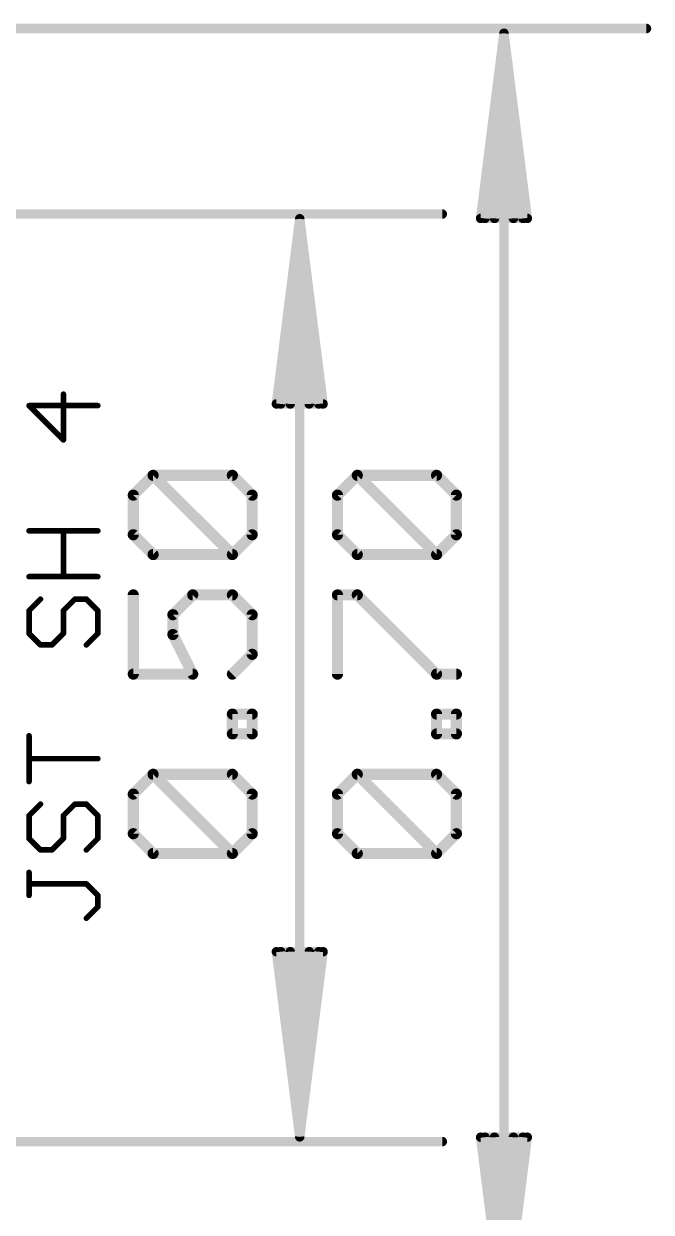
# Model space of a CAD drawing. Extents: x -1.2 to 34.1, y -8.2 to 17.9.
# Drawn here: x 25.56 to 34.15, y 1.57 to 17.85 of the extents above; entities that cross this region are included whole.
import ezdxf

# ---------------------------------------------------------------- set-up
doc = ezdxf.new("R2010")
doc.units = 0
doc.layers.add('27', color=4, linetype='CONTINUOUS')
doc.layers.add('47', color=253, linetype='CONTINUOUS')

msp = doc.modelspace()

# ---------------------------------------------------------------- linework, layer by layer
at = {"layer": '27', "const_width": 0.0762}
for points in [[(26.1036, 12.1467), (26.1036, 12.7738)], [(26.5739, 12.617), (25.6333, 12.617)], [(25.6333, 12.617), (26.1036, 12.1467)], [(25.6333, 10.9028), (26.5739, 10.9028)], [(26.1036, 10.2757), (26.1036, 10.9028)], [(26.5739, 10.2757), (25.6333, 10.2757)], [(25.7901, 9.9672), (25.6333, 9.8105)], [(26.1036, 9.8105), (26.2604, 9.9672)], [(26.2604, 9.9672), (26.4171, 9.9672)], [(26.4171, 9.9672), (26.5739, 9.8105)], [(25.6333, 9.8105), (25.6333, 9.4969)], [(26.1036, 9.4969), (26.1036, 9.8105)], [(26.5739, 9.8105), (26.5739, 9.4969)], [(25.6333, 9.4969), (25.7901, 9.3402)], [(25.9468, 9.3402), (26.1036, 9.4969)], [(26.5739, 9.4969), (26.4171, 9.3402)], [(25.7901, 9.3402), (25.9468, 9.3402)], [(25.6333, 7.4691), (25.6333, 8.0962)], [(26.5739, 7.7827), (25.6333, 7.7827)], [(25.7901, 7.1607), (25.6333, 7.0039)], [(26.1036, 7.0039), (26.2604, 7.1607)], [(26.2604, 7.1607), (26.4171, 7.1607)], [(26.4171, 7.1607), (26.5739, 7.0039)], [(25.6333, 7.0039), (25.6333, 6.6904)], [(26.1036, 6.6904), (26.1036, 7.0039)], [(26.5739, 7.0039), (26.5739, 6.6904)], [(25.6333, 6.6904), (25.7901, 6.5336)], [(25.9468, 6.5336), (26.1036, 6.6904)], [(26.5739, 6.6904), (26.4171, 6.5336)], [(25.7901, 6.5336), (25.9468, 6.5336)], [(25.6333, 5.9116), (25.6333, 6.2252)], [(26.4171, 6.0684), (25.6333, 6.0684)], [(26.5739, 5.9116), (26.4171, 6.0684)], [(26.5739, 5.7549), (26.5739, 5.9116)], [(26.4171, 5.5981), (26.5739, 5.7549)]]:
    msp.add_lwpolyline(points, dxfattribs=at)
at = {"layer": '27', "const_width": 0.0381}
for points in [[(26.1227, 12.7738, 1), (26.0846, 12.7738)], [(25.6333, 12.6361, 1), (25.6333, 12.598)], [(25.6468, 12.6305, 1), (25.6198, 12.6036)], [(26.5739, 12.598, 1), (26.5739, 12.6361)], [(26.0846, 12.1467, 1), (26.1227, 12.1467)], [(26.0901, 12.1333, 1), (26.1171, 12.1602)], [(25.6333, 10.9218, 1), (25.6333, 10.8837)], [(26.1227, 10.9028, 1), (26.0846, 10.9028)], [(26.5739, 10.8837, 1), (26.5739, 10.9218)], [(25.6333, 10.2947, 1), (25.6333, 10.2566)], [(26.0846, 10.2757, 1), (26.1227, 10.2757)], [(26.5739, 10.2566, 1), (26.5739, 10.2947)], [(25.8035, 9.9538, 1), (25.7766, 9.9807)], [(26.2604, 9.9863, 1), (26.2604, 9.9482)], [(26.2738, 9.9538, 1), (26.2469, 9.9807)], [(26.4306, 9.9807, 1), (26.4037, 9.9538)], [(26.4171, 9.9482, 1), (26.4171, 9.9863)], [(25.6523, 9.8105, 1), (25.6142, 9.8105)], [(25.6198, 9.8239, 1), (25.6468, 9.797)], [(26.1227, 9.8105, 1), (26.0846, 9.8105)], [(26.0901, 9.8239, 1), (26.1171, 9.797)], [(26.593, 9.8105, 1), (26.5549, 9.8105)], [(26.5604, 9.797, 1), (26.5874, 9.8239)], [(25.6468, 9.5104, 1), (25.6198, 9.4835)], [(25.6142, 9.4969, 1), (25.6523, 9.4969)], [(26.0846, 9.4969, 1), (26.1227, 9.4969)], [(26.1171, 9.4835, 1), (26.0901, 9.5104)], [(26.5549, 9.4969, 1), (26.593, 9.4969)], [(26.5874, 9.4835, 1), (26.5604, 9.5104)], [(25.7901, 9.3592, 1), (25.7901, 9.3211)], [(25.7766, 9.3267, 1), (25.8035, 9.3536)], [(25.9334, 9.3536, 1), (25.9603, 9.3267)], [(25.9468, 9.3211, 1), (25.9468, 9.3592)], [(26.4037, 9.3536, 1), (26.4306, 9.3267)], [(25.6523, 8.0962, 1), (25.6142, 8.0962)], [(25.6333, 7.8017, 1), (25.6333, 7.7636)], [(26.5739, 7.7636, 1), (26.5739, 7.8017)], [(25.6142, 7.4691, 1), (25.6523, 7.4691)], [(25.8035, 7.1472, 1), (25.7766, 7.1742)], [(26.2604, 7.1797, 1), (26.2604, 7.1416)], [(26.2738, 7.1472, 1), (26.2469, 7.1742)], [(26.4306, 7.1742, 1), (26.4037, 7.1472)], [(26.4171, 7.1416, 1), (26.4171, 7.1797)], [(25.6523, 7.0039, 1), (25.6142, 7.0039)], [(25.6198, 7.0174, 1), (25.6468, 6.9904)], [(26.1227, 7.0039, 1), (26.0846, 7.0039)], [(26.0901, 7.0174, 1), (26.1171, 6.9904)], [(26.593, 7.0039, 1), (26.5549, 7.0039)], [(26.5604, 6.9904, 1), (26.5874, 7.0174)], [(25.6468, 6.7039, 1), (25.6198, 6.6769)], [(25.6142, 6.6904, 1), (25.6523, 6.6904)], [(26.0846, 6.6904, 1), (26.1227, 6.6904)], [(26.1171, 6.6769, 1), (26.0901, 6.7039)], [(26.5549, 6.6904, 1), (26.593, 6.6904)], [(26.5874, 6.6769, 1), (26.5604, 6.7039)], [(25.7901, 6.5527, 1), (25.7901, 6.5146)], [(25.7766, 6.5201, 1), (25.8035, 6.5471)], [(25.9334, 6.5471, 1), (25.9603, 6.5201)], [(25.9468, 6.5146, 1), (25.9468, 6.5527)], [(26.4037, 6.5471, 1), (26.4306, 6.5201)], [(25.6523, 6.2252, 1), (25.6142, 6.2252)], [(25.6333, 6.0875, 1), (25.6333, 6.0494)], [(26.4306, 6.0819, 1), (26.4037, 6.0549)], [(26.4171, 6.0494, 1), (26.4171, 6.0875)], [(25.6142, 5.9116, 1), (25.6523, 5.9116)], [(26.593, 5.9116, 1), (26.5549, 5.9116)], [(26.5604, 5.8982, 1), (26.5874, 5.9251)], [(26.5549, 5.7549, 1), (26.593, 5.7549)], [(26.5874, 5.7414, 1), (26.5604, 5.7683)], [(26.4037, 5.6116, 1), (26.4306, 5.5846)]]:
    msp.add_lwpolyline(points, format="xyb", dxfattribs=at)
at = {"layer": '47'}
for points, const_width in [([(12.319, 17.78), (34.081, 17.78)], 0.13), ([(32.131, 17.715), (31.8118, 15.18)], 0.13), ([(32.131, 17.715), (31.871, 15.18)], 0.13), ([(32.131, 17.715), (32.001, 15.18)], 0.13), ([(32.131, 0.065), (32.131, 17.715)], 0.13), ([(32.4502, 15.18), (32.131, 17.715)], 0.13), ([(32.261, 15.18), (32.131, 17.715)], 0.13), ([(32.391, 15.18), (32.131, 17.715)], 0.13), ([(12.7, 15.24), (31.287, 15.24)], 0.13), ([(29.337, 15.175), (29.0178, 12.64)], 0.13), ([(29.337, 15.175), (29.077, 12.64)], 0.13), ([(29.337, 15.175), (29.207, 12.64)], 0.13), ([(29.337, 2.605), (29.337, 15.175)], 0.13), ([(29.6562, 12.64), (29.337, 15.175)], 0.13), ([(29.467, 12.64), (29.337, 15.175)], 0.13), ([(29.597, 12.64), (29.337, 15.175)], 0.13), ([(31.8118, 15.18), (32.4502, 15.18)], 0.13), ([(29.0178, 12.64), (29.6562, 12.64)], 0.13), ([(27.0593, 11.3912), (27.3305, 11.6624)], 0.1524), ([(27.3305, 11.6624), (28.4151, 11.6624)], 0.1524), ([(28.4151, 10.5777), (27.3305, 11.6624)], 0.1524), ([(28.4151, 11.6624), (28.6863, 11.3912)], 0.1524), ([(29.8533, 11.3912), (30.1245, 11.6624)], 0.1524), ([(30.1245, 11.6624), (31.2091, 11.6624)], 0.1524), ([(31.2091, 10.5777), (30.1245, 11.6624)], 0.1524), ([(31.2091, 11.6624), (31.4803, 11.3912)], 0.1524), ([(27.0593, 10.8489), (27.0593, 11.3912)], 0.1524), ([(28.6863, 11.3912), (28.6863, 10.8489)], 0.1524), ([(29.8533, 10.8489), (29.8533, 11.3912)], 0.1524), ([(31.4803, 11.3912), (31.4803, 10.8489)], 0.1524), ([(27.3305, 10.5777), (27.0593, 10.8489)], 0.1524), ([(28.6863, 10.8489), (28.4151, 10.5777)], 0.1524), ([(30.1245, 10.5777), (29.8533, 10.8489)], 0.1524), ([(31.4803, 10.8489), (31.2091, 10.5777)], 0.1524), ([(28.4151, 10.5777), (27.3305, 10.5777)], 0.1524), ([(31.2091, 10.5777), (30.1245, 10.5777)], 0.1524), ([(27.0593, 10.0252), (27.0593, 8.9405)], 0.1524), ([(27.6016, 9.754), (27.8728, 10.0252)], 0.1524), ([(27.8728, 10.0252), (28.4151, 10.0252)], 0.1524), ([(28.4151, 10.0252), (28.6863, 9.754)], 0.1524), ([(29.8533, 8.9405), (29.8533, 10.0252)], 0.1524), ([(29.8533, 10.0252), (30.1245, 10.0252)], 0.1524), ([(30.1245, 10.0252), (31.2091, 8.9405)], 0.1524), ([(27.6016, 9.4829), (27.6016, 9.754)], 0.1524), ([(28.6863, 9.754), (28.6863, 9.2117)], 0.1524), ([(27.8728, 8.9405), (27.6016, 9.4829)], 0.1524), ([(28.6863, 9.2117), (28.4151, 8.9405)], 0.1524), ([(27.0593, 8.9405), (27.8728, 8.9405)], 0.1524), ([(31.2091, 8.9405), (31.4803, 8.9405)], 0.1524), ([(28.4151, 8.122), (28.4151, 8.3931)], 0.1524), ([(28.4151, 8.3931), (28.6863, 8.3931)], 0.1524), ([(28.6863, 8.3931), (28.6863, 8.122)], 0.1524), ([(31.2091, 8.122), (31.2091, 8.3931)], 0.1524), ([(31.2091, 8.3931), (31.4803, 8.3931)], 0.1524), ([(31.4803, 8.3931), (31.4803, 8.122)], 0.1524), ([(28.6863, 8.122), (28.4151, 8.122)], 0.1524), ([(31.4803, 8.122), (31.2091, 8.122)], 0.1524), ([(27.0593, 7.2983), (27.3305, 7.5695)], 0.1524), ([(27.3305, 7.5695), (28.4151, 7.5695)], 0.1524), ([(28.4151, 6.4848), (27.3305, 7.5695)], 0.1524), ([(28.4151, 7.5695), (28.6863, 7.2983)], 0.1524), ([(29.8533, 7.2983), (30.1245, 7.5695)], 0.1524), ([(30.1245, 7.5695), (31.2091, 7.5695)], 0.1524), ([(31.2091, 6.4848), (30.1245, 7.5695)], 0.1524), ([(31.2091, 7.5695), (31.4803, 7.2983)], 0.1524), ([(27.0593, 6.756), (27.0593, 7.2983)], 0.1524), ([(28.6863, 7.2983), (28.6863, 6.756)], 0.1524), ([(29.8533, 6.756), (29.8533, 7.2983)], 0.1524), ([(31.4803, 7.2983), (31.4803, 6.756)], 0.1524), ([(27.3305, 6.4848), (27.0593, 6.756)], 0.1524), ([(28.6863, 6.756), (28.4151, 6.4848)], 0.1524), ([(30.1245, 6.4848), (29.8533, 6.756)], 0.1524), ([(31.4803, 6.756), (31.2091, 6.4848)], 0.1524), ([(28.4151, 6.4848), (27.3305, 6.4848)], 0.1524), ([(31.2091, 6.4848), (30.1245, 6.4848)], 0.1524), ([(29.337, 2.605), (29.0178, 5.14)], 0.13), ([(29.0178, 5.14), (29.6562, 5.14)], 0.13), ([(29.337, 2.605), (29.077, 5.14)], 0.13), ([(29.337, 2.605), (29.207, 5.14)], 0.13), ([(29.6562, 5.14), (29.337, 2.605)], 0.13), ([(29.467, 5.14), (29.337, 2.605)], 0.13), ([(29.597, 5.14), (29.337, 2.605)], 0.13), ([(12.7, 2.54), (31.287, 2.54)], 0.13), ([(32.131, 0.065), (31.8118, 2.6)], 0.13), ([(31.8118, 2.6), (32.4502, 2.6)], 0.13), ([(32.131, 0.065), (31.871, 2.6)], 0.13), ([(32.131, 0.065), (32.001, 2.6)], 0.13), ([(32.4502, 2.6), (32.131, 0.065)], 0.13), ([(32.261, 2.6), (32.131, 0.065)], 0.13), ([(32.391, 2.6), (32.131, 0.065)], 0.13)]:
    msp.add_lwpolyline(points, dxfattribs=dict(at, const_width=const_width))
for points, const_width in [([(32.1635, 17.715, 1), (32.0985, 17.715)], 0.065), ([(32.1632, 17.7191, 1), (32.0988, 17.7109)], 0.065), ([(32.1635, 17.7133, 1), (32.0985, 17.7167)], 0.065), ([(32.1635, 17.7167, 1), (32.0985, 17.7133)], 0.065), ([(32.1633, 17.7183, 1), (32.0987, 17.7117)], 0.065), ([(32.1633, 17.7117, 1), (32.0987, 17.7183)], 0.065), ([(32.1632, 17.7109, 1), (32.0988, 17.7191)], 0.065), ([(34.081, 17.7475, 1), (34.081, 17.8125)], 0.065), ([(31.287, 15.2075, 1), (31.287, 15.2725)], 0.065), ([(29.3695, 15.175, 1), (29.3045, 15.175)], 0.065), ([(29.3692, 15.1791, 1), (29.3048, 15.1709)], 0.065), ([(29.3695, 15.1733, 1), (29.3045, 15.1767)], 0.065), ([(29.3695, 15.1767, 1), (29.3045, 15.1733)], 0.065), ([(29.3693, 15.1783, 1), (29.3047, 15.1717)], 0.065), ([(29.3693, 15.1717, 1), (29.3047, 15.1783)], 0.065), ([(29.3692, 15.1709, 1), (29.3048, 15.1791)], 0.065), ([(31.7795, 15.1841, 1), (31.844, 15.1759)], 0.065), ([(31.8118, 15.2125, 1), (31.8118, 15.1475)], 0.065), ([(31.8387, 15.1833, 1), (31.9033, 15.1767)], 0.065), ([(31.9685, 15.1817, 1), (32.0335, 15.1783)], 0.065), ([(32.2285, 15.1783, 1), (32.2935, 15.1817)], 0.065), ([(32.3587, 15.1767, 1), (32.4233, 15.1833)], 0.065), ([(32.418, 15.1759, 1), (32.4825, 15.1841)], 0.065), ([(32.4502, 15.1475, 1), (32.4502, 15.2125)], 0.065), ([(29.0178, 12.6725, 1), (29.0178, 12.6075)], 0.065), ([(29.6562, 12.6075, 1), (29.6562, 12.6725)], 0.065), ([(28.9855, 12.6441, 1), (29.05, 12.6359)], 0.065), ([(29.0447, 12.6433, 1), (29.1093, 12.6367)], 0.065), ([(29.1745, 12.6417, 1), (29.2395, 12.6383)], 0.065), ([(29.4345, 12.6383, 1), (29.4995, 12.6417)], 0.065), ([(29.5647, 12.6367, 1), (29.6293, 12.6433)], 0.065), ([(29.624, 12.6359, 1), (29.6885, 12.6441)], 0.065), ([(27.3574, 11.6893, 1), (27.3035, 11.6354)], 0.0762), ([(27.3305, 11.7005, 1), (27.3305, 11.6243)], 0.0762), ([(27.3574, 11.6354, 1), (27.3035, 11.6893)], 0.0762), ([(28.4421, 11.6893, 1), (28.3882, 11.6354)], 0.0762), ([(28.4151, 11.6243, 1), (28.4151, 11.7005)], 0.0762), ([(30.1514, 11.6893, 1), (30.0975, 11.6354)], 0.0762), ([(30.1245, 11.7005, 1), (30.1245, 11.6243)], 0.0762), ([(30.1514, 11.6354, 1), (30.0975, 11.6893)], 0.0762), ([(31.2361, 11.6893, 1), (31.1822, 11.6354)], 0.0762), ([(31.2091, 11.6243, 1), (31.2091, 11.7005)], 0.0762), ([(27.0974, 11.3912, 1), (27.0212, 11.3912)], 0.0762), ([(27.0324, 11.4181, 1), (27.0863, 11.3643)], 0.0762), ([(28.7244, 11.3912, 1), (28.6482, 11.3912)], 0.0762), ([(28.6594, 11.3643, 1), (28.7132, 11.4181)], 0.0762), ([(29.8914, 11.3912, 1), (29.8152, 11.3912)], 0.0762), ([(29.8264, 11.4181, 1), (29.8803, 11.3643)], 0.0762), ([(31.5184, 11.3912, 1), (31.4422, 11.3912)], 0.0762), ([(31.4534, 11.3643, 1), (31.5072, 11.4181)], 0.0762), ([(27.0863, 10.8758, 1), (27.0324, 10.8219)], 0.0762), ([(28.7132, 10.8219, 1), (28.6594, 10.8758)], 0.0762), ([(29.8803, 10.8758, 1), (29.8264, 10.8219)], 0.0762), ([(31.5072, 10.8219, 1), (31.4534, 10.8758)], 0.0762), ([(27.0212, 10.8489, 1), (27.0974, 10.8489)], 0.0762), ([(28.6482, 10.8489, 1), (28.7244, 10.8489)], 0.0762), ([(29.8152, 10.8489, 1), (29.8914, 10.8489)], 0.0762), ([(31.4422, 10.8489, 1), (31.5184, 10.8489)], 0.0762), ([(27.3305, 10.6158, 1), (27.3305, 10.5396)], 0.0762), ([(27.3035, 10.5508, 1), (27.3574, 10.6046)], 0.0762), ([(28.3882, 10.6046, 1), (28.4421, 10.5508)], 0.0762), ([(28.3882, 10.5508, 1), (28.4421, 10.6046)], 0.0762), ([(28.4151, 10.5396, 1), (28.4151, 10.6158)], 0.0762), ([(30.1245, 10.6158, 1), (30.1245, 10.5396)], 0.0762), ([(30.0975, 10.5508, 1), (30.1514, 10.6046)], 0.0762), ([(31.1822, 10.6046, 1), (31.2361, 10.5508)], 0.0762), ([(31.1822, 10.5508, 1), (31.2361, 10.6046)], 0.0762), ([(31.2091, 10.5396, 1), (31.2091, 10.6158)], 0.0762), ([(27.0974, 10.0252, 1), (27.0212, 10.0252)], 0.0762), ([(27.8728, 10.0633, 1), (27.8728, 9.9871)], 0.0762), ([(27.8997, 9.9983, 1), (27.8459, 10.0521)], 0.0762), ([(28.4421, 10.0521, 1), (28.3882, 9.9983)], 0.0762), ([(28.4151, 9.9871, 1), (28.4151, 10.0633)], 0.0762), ([(29.8914, 10.0252, 1), (29.8152, 10.0252)], 0.0762), ([(29.8533, 10.0633, 1), (29.8533, 9.9871)], 0.0762), ([(30.1514, 10.0521, 1), (30.0975, 9.9983)], 0.0762), ([(30.1245, 9.9871, 1), (30.1245, 10.0633)], 0.0762), ([(27.6397, 9.754, 1), (27.5635, 9.754)], 0.0762), ([(27.5747, 9.781, 1), (27.6286, 9.7271)], 0.0762), ([(28.7244, 9.754, 1), (28.6482, 9.754)], 0.0762), ([(28.6594, 9.7271, 1), (28.7132, 9.781)], 0.0762), ([(27.5635, 9.4829, 1), (27.6397, 9.4829)], 0.0762), ([(27.6357, 9.4999, 1), (27.5676, 9.4658)], 0.0762), ([(28.7132, 9.1848, 1), (28.6594, 9.2386)], 0.0762), ([(28.6482, 9.2117, 1), (28.7244, 9.2117)], 0.0762), ([(27.0593, 8.9786, 1), (27.0593, 8.9024)], 0.0762), ([(27.0212, 8.9405, 1), (27.0974, 8.9405)], 0.0762), ([(27.8387, 8.9235, 1), (27.9069, 8.9576)], 0.0762), ([(27.8728, 8.9024, 1), (27.8728, 8.9786)], 0.0762), ([(28.3882, 8.9675, 1), (28.4421, 8.9136)], 0.0762), ([(29.8152, 8.9405, 1), (29.8914, 8.9405)], 0.0762), ([(31.2091, 8.9786, 1), (31.2091, 8.9024)], 0.0762), ([(31.1822, 8.9136, 1), (31.2361, 8.9675)], 0.0762), ([(31.4803, 8.9024, 1), (31.4803, 8.9786)], 0.0762), ([(28.4532, 8.3931, 1), (28.377, 8.3931)], 0.0762), ([(28.4151, 8.4312, 1), (28.4151, 8.355)], 0.0762), ([(28.7244, 8.3931, 1), (28.6482, 8.3931)], 0.0762), ([(28.6863, 8.355, 1), (28.6863, 8.4312)], 0.0762), ([(31.2472, 8.3931, 1), (31.171, 8.3931)], 0.0762), ([(31.2091, 8.4312, 1), (31.2091, 8.355)], 0.0762), ([(31.5184, 8.3931, 1), (31.4422, 8.3931)], 0.0762), ([(31.4803, 8.355, 1), (31.4803, 8.4312)], 0.0762), ([(28.4151, 8.1601, 1), (28.4151, 8.0839)], 0.0762), ([(28.377, 8.122, 1), (28.4532, 8.122)], 0.0762), ([(28.6482, 8.122, 1), (28.7244, 8.122)], 0.0762), ([(28.6863, 8.0839, 1), (28.6863, 8.1601)], 0.0762), ([(31.2091, 8.1601, 1), (31.2091, 8.0839)], 0.0762), ([(31.171, 8.122, 1), (31.2472, 8.122)], 0.0762), ([(31.4422, 8.122, 1), (31.5184, 8.122)], 0.0762), ([(31.4803, 8.0839, 1), (31.4803, 8.1601)], 0.0762), ([(27.3574, 7.5964, 1), (27.3035, 7.5425)], 0.0762), ([(27.3305, 7.6076, 1), (27.3305, 7.5314)], 0.0762), ([(27.3574, 7.5425, 1), (27.3035, 7.5964)], 0.0762), ([(28.4421, 7.5964, 1), (28.3882, 7.5425)], 0.0762), ([(28.4151, 7.5314, 1), (28.4151, 7.6076)], 0.0762), ([(30.1514, 7.5964, 1), (30.0975, 7.5425)], 0.0762), ([(30.1245, 7.6076, 1), (30.1245, 7.5314)], 0.0762), ([(30.1514, 7.5425, 1), (30.0975, 7.5964)], 0.0762), ([(31.2361, 7.5964, 1), (31.1822, 7.5425)], 0.0762), ([(31.2091, 7.5314, 1), (31.2091, 7.6076)], 0.0762), ([(27.0974, 7.2983, 1), (27.0212, 7.2983)], 0.0762), ([(27.0324, 7.3252, 1), (27.0863, 7.2714)], 0.0762), ([(28.7244, 7.2983, 1), (28.6482, 7.2983)], 0.0762), ([(28.6594, 7.2714, 1), (28.7132, 7.3252)], 0.0762), ([(29.8914, 7.2983, 1), (29.8152, 7.2983)], 0.0762), ([(29.8264, 7.3252, 1), (29.8803, 7.2714)], 0.0762), ([(31.5184, 7.2983, 1), (31.4422, 7.2983)], 0.0762), ([(31.4534, 7.2714, 1), (31.5072, 7.3252)], 0.0762), ([(27.0863, 6.7829, 1), (27.0324, 6.729)], 0.0762), ([(27.0212, 6.756, 1), (27.0974, 6.756)], 0.0762), ([(28.6482, 6.756, 1), (28.7244, 6.756)], 0.0762), ([(28.7132, 6.729, 1), (28.6594, 6.7829)], 0.0762), ([(29.8803, 6.7829, 1), (29.8264, 6.729)], 0.0762), ([(29.8152, 6.756, 1), (29.8914, 6.756)], 0.0762), ([(31.4422, 6.756, 1), (31.5184, 6.756)], 0.0762), ([(31.5072, 6.729, 1), (31.4534, 6.7829)], 0.0762), ([(27.3305, 6.5229, 1), (27.3305, 6.4467)], 0.0762), ([(27.3035, 6.4579, 1), (27.3574, 6.5118)], 0.0762), ([(28.3882, 6.5118, 1), (28.4421, 6.4579)], 0.0762), ([(28.3882, 6.4579, 1), (28.4421, 6.5118)], 0.0762), ([(28.4151, 6.4467, 1), (28.4151, 6.5229)], 0.0762), ([(30.1245, 6.5229, 1), (30.1245, 6.4467)], 0.0762), ([(30.0975, 6.4579, 1), (30.1514, 6.5118)], 0.0762), ([(31.1822, 6.5118, 1), (31.2361, 6.4579)], 0.0762), ([(31.1822, 6.4579, 1), (31.2361, 6.5118)], 0.0762), ([(31.2091, 6.4467, 1), (31.2091, 6.5229)], 0.0762), ([(29.05, 5.1441, 1), (28.9855, 5.1359)], 0.065), ([(29.0178, 5.1725, 1), (29.0178, 5.1075)], 0.065), ([(29.1093, 5.1433, 1), (29.0447, 5.1367)], 0.065), ([(29.2395, 5.1417, 1), (29.1745, 5.1383)], 0.065), ([(29.4995, 5.1383, 1), (29.4345, 5.1417)], 0.065), ([(29.6293, 5.1367, 1), (29.5647, 5.1433)], 0.065), ([(29.6885, 5.1359, 1), (29.624, 5.1441)], 0.065), ([(29.6562, 5.1075, 1), (29.6562, 5.1725)], 0.065), ([(29.3048, 2.6091, 1), (29.3692, 2.6009)], 0.065), ([(29.3047, 2.6083, 1), (29.3693, 2.6017)], 0.065), ([(29.3045, 2.6033, 1), (29.3695, 2.6067)], 0.065), ([(29.3045, 2.6067, 1), (29.3695, 2.6033)], 0.065), ([(29.3045, 2.605, 1), (29.3695, 2.605)], 0.065), ([(29.3047, 2.6017, 1), (29.3693, 2.6083)], 0.065), ([(29.3048, 2.6009, 1), (29.3692, 2.6091)], 0.065), ([(31.287, 2.5075, 1), (31.287, 2.5725)], 0.065), ([(31.844, 2.6041, 1), (31.7795, 2.5959)], 0.065), ([(31.8118, 2.6325, 1), (31.8118, 2.5675)], 0.065), ([(31.9033, 2.6033, 1), (31.8387, 2.5967)], 0.065), ([(32.0335, 2.6017, 1), (31.9685, 2.5983)], 0.065), ([(32.2935, 2.5983, 1), (32.2285, 2.6017)], 0.065), ([(32.4233, 2.5967, 1), (32.3587, 2.6033)], 0.065), ([(32.4825, 2.5959, 1), (32.418, 2.6041)], 0.065), ([(32.4502, 2.5675, 1), (32.4502, 2.6325)], 0.065)]:
    msp.add_lwpolyline(points, format="xyb", dxfattribs=dict(at, const_width=const_width))

doc.saveas('drawing.dxf')
